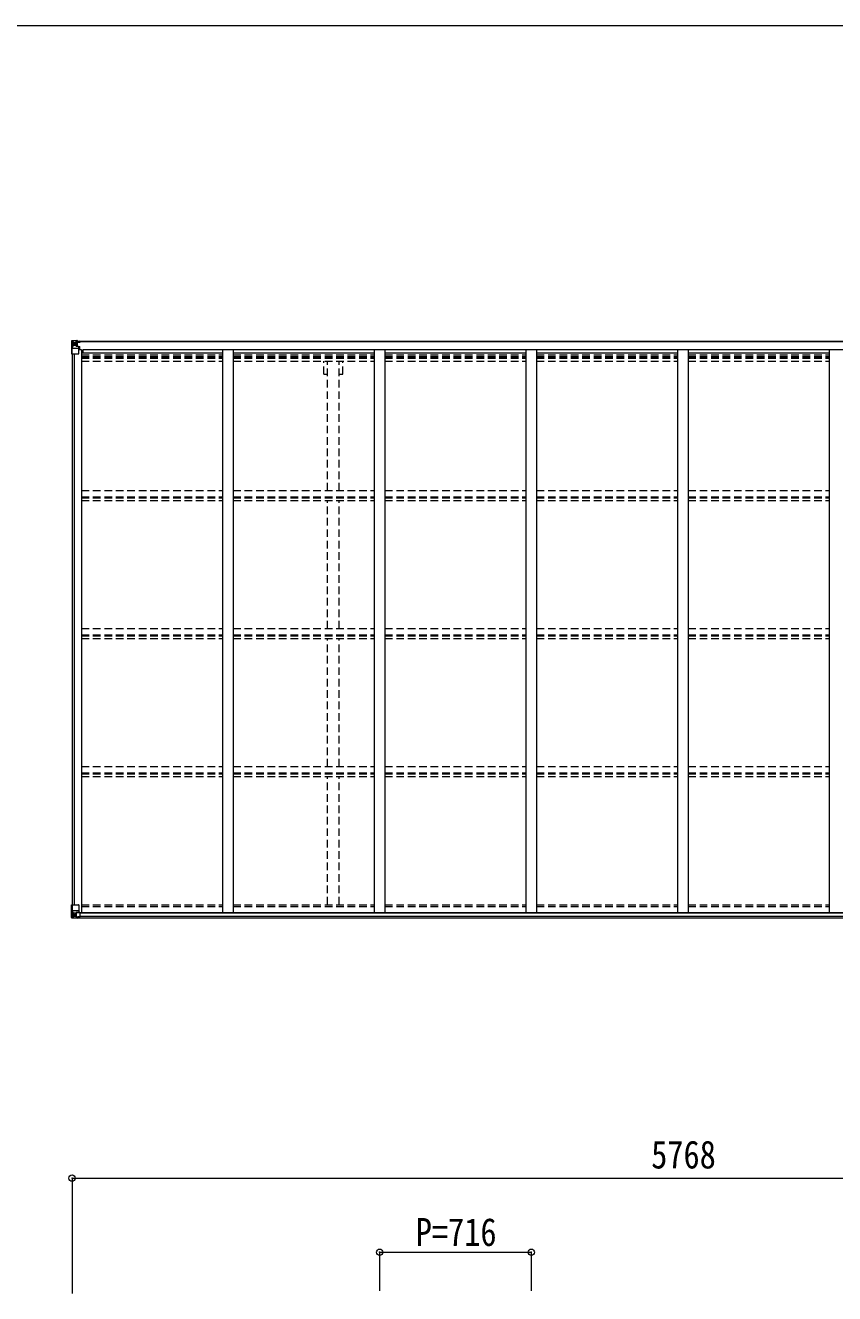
# Model space of a CAD drawing. Units: millimetres at full size, sheet at 1:30; details may follow other scales. Extents: x -8432 to 8432, y -5820 to 5820.
# Drawn here: x 89 to 3910, y -170 to 5820 of the extents above; entities that cross this region are included whole.
import ezdxf
from ezdxf.enums import TextEntityAlignment as Align

# ---------------------------------------------------------------- set-up
doc = ezdxf.new("R2010")
doc.units = ezdxf.units.MM
doc.header["$LTSCALE"] = 30
doc.header["$PDMODE"] = 32
doc.header["$PDSIZE"] = 30
doc.linetypes.add('DASHED1', pattern=[1.8, 1.2, -0.6])
for name, color, linetype, lineweight in [('0-3_ELV2', 4, 'Continuous', 9), ('0-4_TABLE1', 6, 'Continuous', 9), ('0-6_OTH_LINE', 6, 'Continuous', 9), ('F-0_240', 7, 'Continuous', 9)]:
    doc.layers.add(name, color=color, linetype=linetype, lineweight=lineweight)
doc.styles.add('ＭＳ ゴシック', font='')
doc.styles.get('ＭＳ ゴシック').set_extended_font_data('MS Gothic')

msp = doc.modelspace()

# ---------------------------------------------------------------- linework, layer by layer
at = {"layer": '0-3_ELV2'}
for p, q in [((331.09, 4328.94), (6056.09, 4328.94)), ((331.09, 4326.8), (6056.09, 4326.8)), ((309.59, 4268.17), (309.59, 1666.74)), ((319.29, 4268.17), (319.29, 1666.74)), ((354.59, 4286.83), (341.59, 4286.83)), ((354.59, 4286.83), (354.59, 1630.72)), ((354.59, 4273.14), (1020.59, 4273.14)), ((362.09, 4273.14), (362.09, 4288.66)), ((362.09, 4288.66), (6025.09, 4288.66)), ((1020.59, 4288.64), (1020.59, 1630.72)), ((1070.59, 4288.64), (1070.59, 1630.72)), ((1070.59, 4273.14), (1736.59, 4273.14)), ((1736.59, 4288.64), (1736.59, 1630.72)), ((1786.59, 4288.64), (1786.59, 1630.72)), ((1786.59, 4273.14), (2452.59, 4273.14)), ((2452.59, 4288.64), (2452.59, 1630.72)), ((2502.59, 4288.64), (2502.59, 1630.72)), ((2502.59, 4273.14), (3168.59, 4273.14)), ((3168.59, 4288.64), (3168.59, 1630.72)), ((3218.59, 4288.64), (3218.59, 1630.72)), ((3218.59, 4273.14), (3884.59, 4273.14)), ((3884.59, 4288.64), (3884.59, 1630.72)), ((334.32, 1630.72), (6052.85, 1630.72)), ((346.09, 1628.46), (6041.09, 1628.46)), ((336.09, 1604.94), (6051.09, 1604.94)), ((346.09, 1612.84), (6041.09, 1612.84))]:
    msp.add_line(p, q, dxfattribs=at)
at = {"layer": '0-3_ELV2', "linetype": 'DASHED1'}
for p, q in [((354.59, 4264.75), (1020.59, 4264.75)), ((354.59, 4256.55), (1020.59, 4256.55)), ((1070.59, 4264.75), (1736.59, 4264.75)), ((1070.59, 4256.55), (1736.59, 4256.55)), ((1786.59, 4264.75), (2452.59, 4264.75)), ((1786.59, 4256.55), (2452.59, 4256.55)), ((2502.59, 4264.75), (3168.59, 4264.75)), ((2502.59, 4256.55), (3168.59, 4256.55)), ((3218.59, 4264.75), (3884.59, 4264.75)), ((3218.59, 4256.55), (3884.59, 4256.55)), ((354.59, 4252.62), (1020.59, 4252.62)), ((354.59, 4247.54), (1020.59, 4247.54)), ((354.59, 4234.54), (1020.59, 4234.54)), ((1070.59, 4252.62), (1736.59, 4252.62)), ((1070.59, 4247.54), (1736.59, 4247.54)), ((1070.59, 4234.54), (1736.59, 4234.54)), ((1498.39, 4172.94), (1498.39, 4233.35)), ((1516.09, 3623.42), (1516.09, 4233.35)), ((1571.09, 3623.42), (1571.09, 4233.35)), ((1588.79, 4172.94), (1588.79, 4233.35)), ((1786.59, 4252.62), (2452.59, 4252.62)), ((1786.59, 4247.54), (2452.59, 4247.54)), ((1786.59, 4234.54), (2452.59, 4234.54)), ((2502.59, 4252.62), (3168.59, 4252.62)), ((2502.59, 4247.54), (3168.59, 4247.54)), ((2502.59, 4234.54), (3168.59, 4234.54)), ((3218.59, 4252.62), (3884.59, 4252.62)), ((3218.59, 4247.54), (3884.59, 4247.54)), ((3218.59, 4234.54), (3884.59, 4234.54)), ((1498.39, 4172.94), (1516.09, 4172.94)), ((1571.09, 4172.94), (1588.79, 4172.94)), ((354.59, 3623.42), (1020.56, 3623.42)), ((1070.59, 3623.42), (1736.56, 3623.42)), ((1786.59, 3623.42), (2452.56, 3623.42)), ((2502.59, 3623.42), (3168.56, 3623.42)), ((3218.59, 3623.42), (3884.56, 3623.42)), ((354.59, 3593.68), (1020.56, 3593.68)), ((354.59, 3589.14), (1020.56, 3589.14)), ((354.59, 3576.13), (1020.56, 3576.13)), ((1070.59, 3593.68), (1736.56, 3593.68)), ((1070.59, 3589.14), (1736.56, 3589.14)), ((1070.59, 3576.13), (1736.56, 3576.13)), ((1516.09, 2971.76), (1516.09, 3576.13)), ((1571.09, 2971.76), (1571.09, 3576.13)), ((1786.59, 3593.68), (2452.56, 3593.68)), ((1786.59, 3589.14), (2452.56, 3589.14)), ((1786.59, 3576.13), (2452.56, 3576.13)), ((2502.59, 3593.68), (3168.56, 3593.68)), ((2502.59, 3589.14), (3168.56, 3589.14)), ((2502.59, 3576.13), (3168.56, 3576.13)), ((3218.59, 3593.68), (3884.56, 3593.68)), ((3218.59, 3589.14), (3884.56, 3589.14)), ((3218.59, 3576.13), (3884.56, 3576.13)), ((354.59, 2971.76), (1020.56, 2971.76)), ((354.59, 2942.02), (1020.56, 2942.02)), ((354.59, 2937.48), (1020.56, 2937.48)), ((1070.59, 2971.76), (1736.56, 2971.76)), ((1070.59, 2942.02), (1736.56, 2942.02)), ((1070.59, 2937.48), (1736.56, 2937.48)), ((1786.59, 2971.76), (2452.56, 2971.76)), ((1786.59, 2942.02), (2452.56, 2942.02)), ((1786.59, 2937.48), (2452.56, 2937.48)), ((2502.59, 2971.76), (3168.56, 2971.76)), ((2502.59, 2942.02), (3168.56, 2942.02)), ((2502.59, 2937.48), (3168.56, 2937.48)), ((3218.59, 2971.76), (3884.56, 2971.76)), ((3218.59, 2942.02), (3884.56, 2942.02)), ((3218.59, 2937.48), (3884.56, 2937.48)), ((354.59, 2924.46), (1020.56, 2924.46)), ((1070.59, 2924.46), (1736.56, 2924.46)), ((1516.09, 2320.1), (1516.09, 2924.46)), ((1571.09, 2320.1), (1571.09, 2924.46)), ((1786.59, 2924.46), (2452.56, 2924.46)), ((2502.59, 2924.46), (3168.56, 2924.46)), ((3218.59, 2924.46), (3884.56, 2924.46)), ((354.59, 2320.1), (1020.56, 2320.1)), ((354.59, 2290.36), (1020.56, 2290.36)), ((354.59, 2285.82), (1020.56, 2285.82)), ((1070.59, 2320.1), (1736.56, 2320.1)), ((1070.59, 2290.36), (1736.56, 2290.36)), ((1070.59, 2285.82), (1736.56, 2285.82)), ((1786.59, 2320.1), (2452.56, 2320.1)), ((1786.59, 2290.36), (2452.56, 2290.36)), ((1786.59, 2285.82), (2452.56, 2285.82)), ((2502.59, 2320.1), (3168.56, 2320.1)), ((2502.59, 2290.36), (3168.56, 2290.36)), ((2502.59, 2285.82), (3168.56, 2285.82)), ((3218.59, 2320.1), (3884.56, 2320.1)), ((3218.59, 2290.36), (3884.56, 2290.36)), ((3218.59, 2285.82), (3884.56, 2285.82)), ((354.59, 2272.8), (1020.56, 2272.8)), ((1070.59, 2272.8), (1736.56, 2272.8)), ((1516.09, 1667.69), (1516.09, 2272.8)), ((1571.09, 1667.69), (1571.09, 2272.8)), ((1786.59, 2272.8), (2452.56, 2272.8)), ((2502.59, 2272.8), (3168.56, 2272.8)), ((3218.59, 2272.8), (3884.56, 2272.8)), ((354.59, 1666.89), (1020.59, 1666.89)), ((354.59, 1658.54), (1020.59, 1658.54)), ((1070.59, 1666.89), (1736.59, 1666.89)), ((1070.59, 1658.54), (1736.59, 1658.54)), ((1786.59, 1666.89), (2452.59, 1666.89)), ((1786.59, 1658.54), (2452.59, 1658.54)), ((2502.59, 1666.89), (3168.59, 1666.89)), ((2502.59, 1658.54), (3168.59, 1658.54)), ((3218.59, 1666.89), (3884.59, 1666.89)), ((3218.59, 1658.54), (3884.59, 1658.54))]:
    msp.add_line(p, q, dxfattribs=at)
at = {"layer": '0-4_TABLE1'}
for p, q in [((307.59, 4328.88), (307.59, 4268.17)), ((336.09, 4331.57), (308.53, 4329.89)), ((308.53, 4329.84), (308.53, 4329.88)), ((317.5, 4330.27), (309.58, 4329.8)), ((310.43, 4328.83), (310.43, 4328.76)), ((310.43, 4268.17), (310.43, 4328.76)), ((314.4, 4325.38), (311.67, 4329.05)), ((315.26, 4321.88), (317.59, 4321.94)), ((315.26, 4308.4), (315.26, 4321.88)), ((329.59, 4331.06), (317.59, 4330.28)), ((331.09, 4321.93), (317.59, 4321.93)), ((323.07, 4314.73), (323.07, 4313.77)), ((329.59, 4305.08), (329.59, 4331.17)), ((329.59, 4330.29), (336.09, 4330.69)), ((331.09, 4325.47), (329.59, 4325.47)), ((336.09, 4329.76), (331.09, 4329.67)), ((339.59, 4325.11), (331.09, 4325.11)), ((335.09, 4320.18), (331.09, 4320.18)), ((331.2, 4323.81), (335.09, 4323.81)), ((331.58, 4324.18), (341.59, 4324.27)), ((331.58, 4324.01), (331.58, 4324.18)), ((346.59, 4324.15), (331.58, 4324.01)), ((331.59, 4326.13), (331.59, 4324.18)), ((339.59, 4326.13), (331.59, 4326.13)), ((339.59, 4326.11), (331.59, 4326.11)), ((335.09, 4304.07), (335.09, 4324.04)), ((336.09, 4328.94), (336.09, 4331.57)), ((339.59, 4325.11), (339.59, 4326.8)), ((341.09, 4329.37), (341.09, 4328.94)), ((341.39, 4329.37), (341.09, 4329.37)), ((341.39, 4329.37), (343.08, 4328.94)), ((341.59, 4325.87), (347.59, 4325.87)), ((346.59, 4326.8), (346.59, 4325.87)), ((347.59, 4324.19), (347.59, 4326.8)), ((307.59, 4268.17), (340.59, 4268.17)), ((310.98, 4295.06), (315.12, 4307.14)), ((310.98, 4295.06), (317.59, 4294.84)), ((317.59, 4308.37), (315.26, 4308.4)), ((331.09, 4308.37), (317.59, 4308.37)), ((317.59, 4308.37), (317.59, 4308.37)), ((317.59, 4294.84), (341.59, 4294.84)), ((330.42, 4304.82), (340.76, 4303.16)), ((330.42, 4304.18), (330.42, 4304.82)), ((340.76, 4302.53), (330.42, 4304.18)), ((335.09, 4311.97), (331.09, 4311.97)), ((340.76, 4303.16), (340.76, 4302.53)), ((341.04, 4303.09), (346.09, 4303.04)), ((341.59, 4269.17), (341.59, 4302.27)), ((346.09, 4301.32), (341.59, 4301.3)), ((346.09, 4291.17), (341.59, 4291.17)), ((345.09, 4303.05), (345.09, 4301.32)), ((346.09, 4286.83), (346.09, 4303.04)), ((307.59, 1666.74), (340.59, 1666.74)), ((307.59, 1606.03), (307.59, 1666.74)), ((310.43, 1666.74), (310.43, 1606.15)), ((310.98, 1639.86), (317.59, 1640.07)), ((310.98, 1639.86), (315.12, 1627.77)), ((317.59, 1626.54), (315.26, 1626.51)), ((315.26, 1626.51), (315.26, 1613.04)), ((317.59, 1640.07), (341.59, 1640.07)), ((317.59, 1626.54), (317.59, 1626.54)), ((329.59, 1626.54), (317.59, 1626.54)), ((322.11, 1620.18), (322.11, 1621.14)), ((329.59, 1630.53), (336.09, 1630.53)), ((329.59, 1630.53), (329.59, 1603.74)), ((340.76, 1632.38), (330.42, 1630.73)), ((330.42, 1630.73), (330.42, 1630.53)), ((333.11, 1630.53), (340.76, 1631.75)), ((336.09, 1630.53), (345.09, 1630.49)), ((340.76, 1631.75), (340.76, 1632.38)), ((341.59, 1665.74), (341.59, 1632.64)), ((346.09, 1629.58), (346.09, 1609.43)), ((308.53, 1605.07), (308.53, 1605.03)), ((317.5, 1604.64), (309.58, 1605.12)), ((310.44, 1606.09), (310.43, 1606.15)), ((314.4, 1609.53), (311.67, 1605.86)), ((315.26, 1613.04), (317.59, 1612.98)), ((317.59, 1612.98), (329.59, 1612.98)), ((329.59, 1603.85), (317.59, 1604.64)), ((336.09, 1603.34), (336.09, 1609.29)), ((345.09, 1608.71), (336.09, 1608.66))]:
    msp.add_line(p, q, dxfattribs=at)
for points in [[(321.15, 4315.69), (320.19, 4315.69), (320.19, 4316.65), (321.15, 4316.65)], [(322.11, 4317.61), (322.11, 4318.57), (323.07, 4318.57), (323.07, 4317.61)], [(323.07, 4313.77), (322.11, 4313.77), (322.11, 4314.73)], [(324.03, 4316.65), (324.99, 4316.65), (324.99, 4315.69), (324.03, 4315.69)], [(336.09, 4330.17), (331.09, 4330.17), (331.09, 4304.71)], [(341.59, 4325.87), (341.59, 4324.26), (347.59, 4324.31)], [(321.15, 1618.26), (320.19, 1618.26), (320.19, 1619.22), (321.15, 1619.22)], [(322.11, 1621.14), (323.07, 1621.14), (323.07, 1620.18)], [(323.07, 1617.3), (323.07, 1616.34), (322.11, 1616.34), (322.11, 1617.3)], [(324.03, 1619.22), (324.99, 1619.22), (324.99, 1618.26), (324.03, 1618.26)], [(308.53, 1605.03), (317.59, 1604.47), (336.09, 1603.34)], [(346.09, 1609.43), (346.08, 1609.32), (336.09, 1609.29)]]:
    msp.add_lwpolyline(points, dxfattribs=at)
for centre in [(322.59, 4316.17), (322.59, 1618.74)]:
    msp.add_circle(centre, 5.3, dxfattribs=at)
for centre, radius, start, end in [((308.59, 4328.89), 1, 93.50017, 180.00079), ((308.59, 4328.88), 0.999, 93.4424, 179.95083), ((308.59, 4328.84), 0.999, 93.4424, 179.95083), ((309.74, 4342.49), 12.7, 269.24466, 275.10311), ((311.72, 4328.88), 1.28, 131.17831, 182.45895), ((321.15, 4317.61), 0.96, 270, 0), ((321.15, 4314.73), 0.96, 0, 90), ((324.03, 4317.61), 0.96, 180, 270), ((324.03, 4314.73), 0.96, 90, 180), ((331.59, 4326.63), 0.5, 179.99802, 269.99691), ((331.59, 4326.61), 0.5, 180.00109, 270.00109), ((331.59, 4323.68), 0.5, 90.52895, 180.04464), ((331.6, 4323.5), 0.513, 91.88028, 181.04707), ((346.73, 4331.83), 7.69, 268.96999, 276.43426), ((330.53, 4305.75), 0.937, 182.32209, 263.26766), ((330.53, 4305.11), 0.937, 182.32209, 263.26766), ((340.59, 4269.17), 1, 270, 0), ((340.65, 4302.23), 0.937, 2.32209, 83.26766), ((340.65, 4301.6), 0.937, 2.32209, 83.26766), ((321.15, 1620.18), 0.96, 270, 0), ((321.15, 1617.3), 0.96, 0, 90), ((324.03, 1620.18), 0.96, 180, 270), ((324.03, 1617.3), 0.96, 90, 180), ((330.53, 1629.8), 0.937, 96.73234, 129.06602), ((340.59, 1665.74), 1, 0, 90), ((340.65, 1633.31), 0.937, 276.73234, 357.67791), ((340.65, 1632.68), 0.937, 276.73234, 357.67791), ((308.59, 1606.07), 0.999, 180.04917, 266.5576), ((308.59, 1606.03), 0.999, 180.04917, 266.5576), ((308.59, 1606.03), 1, 179.99921, 266.49983), ((309.74, 1592.42), 12.7, 84.89689, 90.75534), ((311.72, 1606.03), 1.28, 177.54105, 228.82169)]:
    msp.add_arc(centre, radius, start, end, dxfattribs=at)
for centre, major_axis, ratio, start_param, end_param in [((509.53, 4342.2), (201, 12.36), 0.060933, 3.1373463, 3.1378449), ((310.53, 4329.96), (2, 0.12), 0.060933, 3.1378449, 4.2119296), ((310.72, 4326.87), (-0.02, 3), 0.466854, 5.5234897, 6.1575023), ((312.39, 4321.8), (0.03, 5), 0.573921, 4.7320603, 5.5159136), ((235.84, 4321.93), (81.75, 0), 0.061163, 0, 0.0007725), ((311.7, 4297.4), (0.85, 2.32), 0.403757, 2.3087461, 3.2744049), ((313.85, 4308.43), (0, 3), 0.468246, 4.2703918, 4.7058971), ((311.7, 1637.51), (0.85, -2.32), 0.403757, 3.0087805, 3.9744392), ((313.85, 1626.49), (0, -3), 0.468246, 1.5772882, 2.0127935), ((345.09, 1629.59), (1, -0.021), 0.906239, 0.0187047, 1.589501), ((310.53, 1604.95), (2, -0.12), 0.060933, 2.0712557, 3.1453404), ((509.53, 1592.72), (201, -12.36), 0.060933, 3.1453404, 3.145839), ((310.72, 1608.05), (-0.02, -3), 0.466854, 0.125683, 0.7596956), ((312.39, 1613.12), (0.03, -5), 0.573921, 0.7672717, 1.551125), ((235.84, 1612.98), (81.75, 0), 0.061163, 6.2824128, 6.2831853), ((345.09, 1609.42), (1, 0.012), 0.707053, 4.7036637, 6.124411)]:
    msp.add_ellipse(centre, major_axis=major_axis, ratio=ratio, start_param=start_param, end_param=end_param, dxfattribs=at)
at = {"layer": '0-6_OTH_LINE'}
for p, q in [((309.59, 375.66), (309.59, -169.75)), ((309.59, 375.66), (6077.59, 375.66)), ((1761.59, 25.66), (1761.59, -156.8)), ((1761.59, 25.66), (2477.59, 25.66)), ((2477.59, 25.66), (2477.59, -156.8))]:
    msp.add_line(p, q, dxfattribs=at)
for p in [(309.59, 375.66), (1761.59, 25.66), (2477.59, 25.66)]:
    msp.add_point(p, dxfattribs=at)
at = {"layer": 'F-0_240', "color": 5}
msp.add_line((-8432.06, 5820), (8007.94, 5820), dxfattribs=at)

# ---------------------------------------------------------------- texts
at = {"layer": '0-6_OTH_LINE', "color": 7, "style": 'ＭＳ ゴシック', "width": 0.85}
for s, p in [('5768', (3043.59, 381.66)), ('P=716', (1932.09, 15.66))]:
    msp.add_text(s, height=132, dxfattribs=at).set_placement(p, align=Align.BOTTOM_LEFT)

doc.saveas('drawing.dxf')
